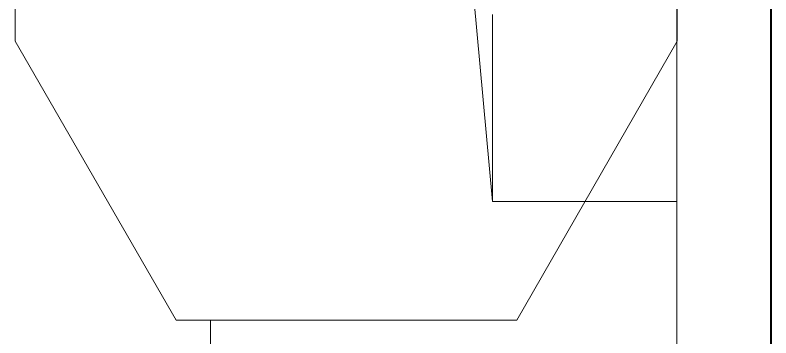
# Model space of a CAD drawing. Extents: x 65572 to 72871, y 30718 to 33858.
# Drawn here: x 65706.481 to 65710.501, y 32281.017 to 32282.732 of the extents above; entities that cross this region are included whole.
import ezdxf

# ---------------------------------------------------------------- set-up
doc = ezdxf.new("R2010")
doc.units = 0
doc.header["$LTSCALE"] = 0.5
doc.header["$MEASUREMENT"] = 0
doc.layers.get('0').update_dxf_attribs({"color": 20, "linetype": 'CONTINUOUS'})
for name, color, linetype, lineweight in [('Framing', 142, 'CONTINUOUS', 13), ('Layout', 154, 'CONTINUOUS', 5), ('Structure', 7, 'CONTINUOUS', 40), ('Viewed', 150, 'CONTINUOUS', 9)]:
    doc.layers.add(name, color=color, linetype=linetype, lineweight=lineweight)

# ---------------------------------------------------------------- blocks, each defined once
blk = doc.blocks.new('12fstg01')
at = {"color": 0, "linetype": 'ByBlock'}
for p, q in [((0.088569, 0.056002), (0.119707, 0.073992)), ((0.119707, 0.073992), (0.163991, 0.073992)), ((0.088569, 0.017898), (0.088569, 0.056002)), ((0.119707, 0), (0.088569, 0.017898)), ((0.119707, 0), (0.163991, 0))]:
    blk.add_line(p, q, dxfattribs=at)

msp = doc.modelspace()

# ---------------------------------------------------------------- linework, layer by layer
at = {"layer": 'Framing'}
msp.add_line((65710.00134, 32435.914212), (65710.00134, 32239.968035), dxfattribs=at)
at = {"layer": 'Layout', "linetype": 'ByBlock'}
for p in [(65708.020239, 32292.738824), (65710.00134, 32281.742312)]:
    msp.add_line(p, (65709.019922, 32281.742312), dxfattribs=at)
msp.add_lwpolyline([(65709.019922, 32281.742312), (65709.019922, 32281.742597), (65709.019922, 32281.742881), (65709.019922, 32281.743166), (65709.019922, 32281.74345), (65709.019922, 32281.743735), (65709.019922, 32281.74402), (65709.019922, 32281.744304), (65709.019922, 32281.744589), (65709.019922, 32281.744873), (65709.019922, 32281.745158), (65709.019922, 32281.745442), (65709.019922, 32281.745727), (65709.019922, 32281.746011), (65709.019922, 32281.746296), (65709.019922, 32281.746581), (65709.019922, 32281.746865), (65709.019922, 32281.74715), (65709.019922, 32281.747434), (65709.019922, 32281.748166), (65709.019922, 32281.749019), (65709.019922, 32281.749873), (65709.019922, 32281.750726), (65709.019922, 32281.75158), (65709.019922, 32281.752433), (65709.019922, 32281.753286), (65709.019922, 32281.75414), (65709.019922, 32281.754993), (65709.019922, 32281.755847), (65709.019922, 32281.7567), (65709.019922, 32281.757554), (65709.019922, 32281.758407), (65709.019922, 32281.759261), (65709.019922, 32281.760114), (65709.019922, 32281.760967), (65709.019922, 32281.761821), (65709.019922, 32281.762674), (65709.019922, 32281.763852), (65709.019922, 32281.765274), (65709.019922, 32281.766696), (65709.019922, 32281.768117), (65709.019922, 32281.769539), (65709.019922, 32281.77096), (65709.019922, 32281.772382), (65709.019922, 32281.773803), (65709.019922, 32281.775225), (65709.019922, 32281.776647), (65709.019922, 32281.778068), (65709.019922, 32281.77949), (65709.019922, 32281.780911), (65709.019922, 32281.782333), (65709.019922, 32281.783755), (65709.019922, 32281.785176), (65709.019922, 32281.786598), (65709.019922, 32281.788019), (65709.019922, 32281.789643), (65709.019922, 32281.791632), (65709.019922, 32281.79362), (65709.019922, 32281.795609), (65709.019922, 32281.797597), (65709.019922, 32281.799586), (65709.019922, 32281.801574), (65709.019922, 32281.803563), (65709.019922, 32281.805551), (65709.019922, 32281.80754), (65709.019922, 32281.809528), (65709.019922, 32281.811517), (65709.019922, 32281.813505), (65709.019922, 32281.815494), (65709.019922, 32281.817482), (65709.019922, 32281.819471), (65709.019922, 32281.821459), (65709.019922, 32281.823448), (65709.019922, 32281.825517), (65709.019922, 32281.828071), (65709.019922, 32281.830624), (65709.019922, 32281.833178), (65709.019922, 32281.835732), (65709.019922, 32281.838285), (65709.019922, 32281.840839), (65709.019922, 32281.843393), (65709.019922, 32281.845946), (65709.019922, 32281.8485), (65709.019922, 32281.851054), (65709.019922, 32281.853608), (65709.019922, 32281.856161), (65709.019922, 32281.858715), (65709.019922, 32281.861269), (65709.019922, 32281.863822), (65709.019922, 32281.866376), (65709.019922, 32281.86893), (65709.019922, 32281.871483), (65709.019922, 32281.87456), (65709.019922, 32281.877677), (65709.019922, 32281.880793), (65709.019922, 32281.88391), (65709.019922, 32281.887027), (65709.019922, 32281.890143), (65709.019922, 32281.89326), (65709.019922, 32281.896377), (65709.019922, 32281.899493), (65709.019922, 32281.90261), (65709.019922, 32281.905727), (65709.019922, 32281.908843), (65709.019922, 32281.91196), (65709.019922, 32281.915077), (65709.019922, 32281.918193), (65709.019922, 32281.92131), (65709.019922, 32281.924427), (65709.019922, 32281.927543), (65709.019922, 32281.93106), (65709.019922, 32281.934737), (65709.019922, 32281.938414), (65709.019922, 32281.942091), (65709.019922, 32281.945768), (65709.019922, 32281.949445), (65709.019922, 32281.953122), (65709.019922, 32281.956799), (65709.019922, 32281.960476), (65709.019922, 32281.964153), (65709.019922, 32281.96783), (65709.019922, 32281.971507), (65709.019922, 32281.975184), (65709.019922, 32281.978861), (65709.019922, 32281.982538), (65709.019922, 32281.986215), (65709.019922, 32281.989892), (65709.019922, 32281.993569), (65709.019922, 32281.997524), (65709.019922, 32282.001758), (65709.019922, 32282.005992), (65709.019922, 32282.010227), (65709.019922, 32282.014461), (65709.019922, 32282.018695), (65709.019922, 32282.022929), (65709.019922, 32282.027163), (65709.019922, 32282.031397), (65709.019922, 32282.035631), (65709.019922, 32282.039865), (65709.019922, 32282.044099), (65709.019922, 32282.048333), (65709.019922, 32282.052567), (65709.019922, 32282.056801), (65709.019922, 32282.061036), (65709.019922, 32282.06527), (65709.019922, 32282.069504), (65709.019922, 32282.073896), (65709.019922, 32282.078684), (65709.019922, 32282.083471), (65709.019922, 32282.088259), (65709.019922, 32282.093046), (65709.019922, 32282.097834), (65709.019922, 32282.102621), (65709.019922, 32282.107409), (65709.019922, 32282.112196), (65709.019922, 32282.116984), (65709.019922, 32282.121771), (65709.019922, 32282.126559), (65709.019922, 32282.131347), (65709.019922, 32282.136134), (65709.019922, 32282.140922), (65709.019922, 32282.145709), (65709.019922, 32282.150497), (65709.019922, 32282.155284), (65709.019922, 32282.160111), (65709.019922, 32282.165448), (65709.019922, 32282.170785), (65709.019922, 32282.176122), (65709.019922, 32282.181458), (65709.019922, 32282.186795), (65709.019922, 32282.192132), (65709.019922, 32282.197469), (65709.019922, 32282.202806), (65709.019922, 32282.208143), (65709.019922, 32282.21348), (65709.019922, 32282.218817), (65709.019922, 32282.224153), (65709.019922, 32282.22949), (65709.019922, 32282.234827), (65709.019922, 32282.240164), (65709.019922, 32282.245501), (65709.019922, 32282.250838), (65709.019922, 32282.256175), (65709.019922, 32282.261978), (65709.019922, 32282.26786), (65709.019922, 32282.273742), (65709.019922, 32282.279623), (65709.019922, 32282.285505), (65709.019922, 32282.291386), (65709.019922, 32282.297268), (65709.019922, 32282.303149), (65709.019922, 32282.309031), (65709.019922, 32282.314913), (65709.019922, 32282.320794), (65709.019922, 32282.326676), (65709.019922, 32282.332557), (65709.019922, 32282.338439), (65709.019922, 32282.34432), (65709.019922, 32282.350202), (65709.019922, 32282.356084), (65709.019922, 32282.361965), (65709.019922, 32282.368194), (65709.019922, 32282.374615), (65709.019922, 32282.381036), (65709.019922, 32282.387457), (65709.019922, 32282.393878), (65709.019922, 32282.4003), (65709.019922, 32282.406721), (65709.019922, 32282.413142), (65709.019922, 32282.419563), (65709.019922, 32282.425985), (65709.019922, 32282.432406), (65709.019922, 32282.438827), (65709.019922, 32282.445248), (65709.019922, 32282.451669), (65709.019922, 32282.458091), (65709.019922, 32282.464512), (65709.019922, 32282.470933), (65709.019922, 32282.477354), (65709.019922, 32282.484004), (65709.019922, 32282.49096), (65709.019922, 32282.497915), (65709.019922, 32282.50487), (65709.019922, 32282.511825), (65709.019922, 32282.518781), (65709.019922, 32282.525736), (65709.019922, 32282.532691), (65709.019922, 32282.539647), (65709.019922, 32282.546602), (65709.019922, 32282.553557), (65709.019922, 32282.560512), (65709.019922, 32282.567468), (65709.019922, 32282.574423), (65709.019922, 32282.581378), (65709.019922, 32282.588333), (65709.019922, 32282.595289), (65709.019922, 32282.602244), (65709.019922, 32282.609312), (65709.019922, 32282.616796), (65709.019922, 32282.624279), (65709.019922, 32282.631763), (65709.019922, 32282.639246), (65709.019922, 32282.646729), (65709.019922, 32282.654213), (65709.019922, 32282.661696), (65709.019922, 32282.669179), (65709.019922, 32282.676663), (65709.019922, 32282.684146), (65709.019922, 32282.691629), (65709.019922, 32282.699113), (65709.019922, 32282.706596), (65709.019922, 32282.714079), (65709.019922, 32282.721563), (65709.019922, 32282.729046), (65709.019922, 32282.736529)], dxfattribs=at)
at = {"layer": 'Structure'}
msp.add_line((65710.50134, 32454.149017), (65710.50134, 32220.71433), dxfattribs=at)
at = {"layer": 'Viewed', "linetype": 'ByBlock'}
msp.add_line((65707.520398, 32278.707846), (65707.520398, 32281.111568), dxfattribs=at)

# ---------------------------------------------------------------- block references
at = {"layer": 'Layout', "linetype": 'ByBlock', "xscale": 47.58705652932135, "yscale": 47.58705652932135, "zscale": 47.58705652932135, "rotation": 89.99999999999999}
msp.add_blockref('12fstg01', (65710.001978, 32276.896823), dxfattribs=at)

doc.saveas('drawing.dxf')
